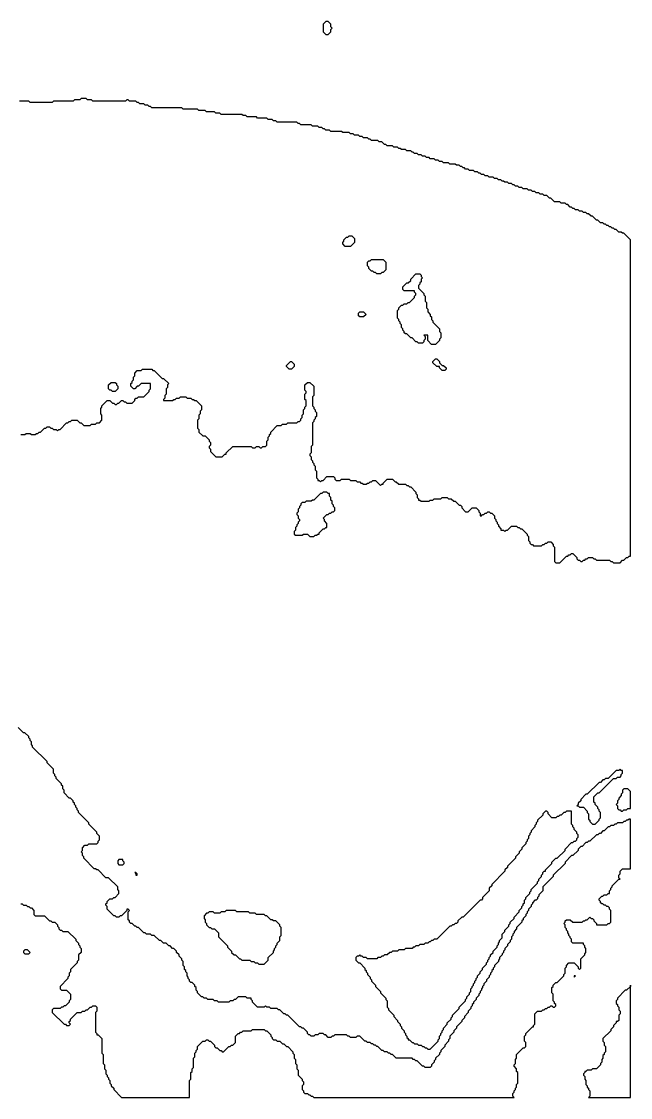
# Model space of a CAD drawing. Header units: millimetres. Extents: x 0 to 500, y 0 to 412.
# Drawn here: x 266.8 to 499.5, y 0.5 to 412 of the extents above; entities that cross this region are included whole.
import ezdxf

# ---------------------------------------------------------------- set-up
doc = ezdxf.new("R2010")
doc.units = ezdxf.units.MM

msp = doc.modelspace()

# ---------------------------------------------------------------- linework, layer by layer
for points in [[(383, 412), (382, 411), (382, 408), (383, 407), (384, 407), (385, 408), (385, 409), (385.5, 409.5), (385, 410), (385, 411), (384, 412)], [(391.5, 329.5), (392, 330), (393, 330), (394, 329), (394, 327.5), (392.5, 326), (390.5, 326), (389.5, 327), (389.5, 327.5), (390, 328), (390, 328.5), (391, 329.5)], [(400, 320.5), (400.5, 321), (405, 321), (406, 320), (406, 317), (405, 316), (404.5, 316), (404, 315.5), (402.5, 315.5), (402, 316), (401.5, 316), (401, 316.5), (400.5, 316.5), (399.5, 317.5), (399.5, 318), (399, 318.5), (399, 320), (399.5, 320.5)], [(417.5, 315.5), (419, 315.5), (419.5, 315), (419.5, 314.5), (420, 314), (419.5, 313.5), (419.5, 312.5), (419, 312), (419, 311.5), (418.5, 311), (418.5, 310), (420.5, 308), (420.5, 307.5), (421, 307), (421, 305), (421.5, 304.5), (421.5, 302.5), (422, 302), (422, 301), (423, 300), (423, 299.5), (423.5, 299), (423.5, 298), (424, 297.5), (424, 297), (426.5, 294.5), (426.5, 293.5), (427, 293), (427, 291), (426.5, 290.5), (426.5, 290), (425, 288.5), (423.5, 288.5), (422, 290), (422, 292), (420.5, 292), (421, 291.5), (421, 290.5), (420.5, 290), (420.5, 289.5), (420, 289), (418.5, 289), (418, 289.5), (417.5, 289.5), (416, 291), (415.5, 291), (414, 292.5), (413.5, 292.5), (413, 293), (413, 293.5), (412.5, 294), (412.5, 294.5), (412, 295), (412, 296), (411.5, 296.5), (411.5, 297), (411, 297.5), (411, 298), (410.5, 298.5), (410.5, 301.5), (411, 302), (411, 302.5), (412, 303.5), (412.5, 303.5), (413, 304), (414, 304), (414.5, 304.5), (415, 304.5), (417, 306.5), (417, 307), (417.5, 307.5), (417.5, 308), (417, 308.5), (417, 309), (413, 309), (412.5, 309.5), (412.5, 310.5), (414, 312), (414.5, 312), (415.5, 313), (415.5, 313.5)], [(395.5, 300.5), (396, 301), (397.5, 301), (398.5, 300), (397.5, 299), (396, 299), (395.5, 299.5)], [(369.5, 282), (370, 282), (371, 281), (371, 280), (370, 279), (369, 279), (368, 280), (368, 280.5)], [(425, 283), (425.5, 283), (426.5, 282), (426.5, 281.5), (427.5, 280.5), (428, 280.5), (429, 279.5), (429, 279), (428.5, 278.5), (427.5, 278.5), (426.5, 279.5), (426.5, 280), (425.5, 280), (424, 281.5), (424, 282)], [(301, 274), (302.5, 274), (303, 273.5), (303, 273), (303.5, 272.5), (303.5, 271.5), (302.5, 270.5), (301.5, 270.5), (301, 271), (300.5, 271), (300, 271.5), (300, 273)], [(382, 232), (381.5, 231.5), (381, 231.5), (378.5, 229), (378, 229), (377.5, 228.5), (375.5, 228.5), (375, 228), (374, 228), (373.5, 227.5), (373.5, 227), (373, 226.5), (373, 226), (372.5, 225.5), (372.5, 224.5), (372, 224), (372, 223.5), (372.5, 223), (372.5, 222), (373, 221.5), (373, 221), (372.5, 220.5), (372.5, 220), (372, 219.5), (372, 219), (371.5, 218.5), (371.5, 217.5), (371, 217), (371, 216), (371.5, 215.5), (374, 215.5), (374.5, 216), (376, 216), (377, 215), (378.5, 215), (379, 215.5), (379.5, 215.5), (380, 216), (380.5, 216), (380.5, 216.5), (382, 218), (382.5, 218), (383, 218.5), (383.5, 218.5), (383.5, 220), (382.5, 221), (382.5, 221.5), (382, 222), (383.5, 223.5), (384, 223.5), (384.5, 224), (385, 224), (385.5, 224.5), (386, 224.5), (386.5, 225), (386.5, 226), (386, 226.5), (386, 227), (385.5, 227.5), (385.5, 228.5), (385, 229), (385, 230), (384.5, 230.5), (384.5, 231.5), (384, 231.5), (383.5, 232)], [(495.5, 126), (495, 125.5), (494, 125.5), (491, 122.5), (490, 122.5), (489.5, 122), (489, 122), (488, 121), (487.5, 121), (483, 116.5), (482.5, 116.5), (480.5, 114.5), (480.5, 114), (479.5, 113), (479.5, 112.5), (479, 112), (479.5, 112), (480, 111.5), (481.5, 111.5), (483, 110), (483, 109.5), (483.5, 109), (483.5, 107), (484, 106.5), (484, 106), (485, 105), (486, 105), (487.5, 106.5), (487.5, 107), (488, 107.5), (488, 109.5), (487.5, 110), (487.5, 110.5), (487, 111), (487, 111.5), (486, 112.5), (486, 113), (485.5, 113.5), (485.5, 115.5), (487, 117), (487.5, 117), (493, 122.5), (494, 122.5), (494.5, 123), (495.5, 123), (496, 123.5), (496, 124), (496.5, 124.5), (496.5, 125.5), (496, 125.5)], [(497, 118.5), (496.5, 118), (496.5, 117), (496, 116.5), (496, 116), (495, 115), (495, 114.5), (494.5, 114), (494.5, 113), (494, 112.5), (494.5, 112), (494.5, 111), (495, 110.5), (495.5, 110.5), (496, 110), (496.5, 110), (497, 110.5), (498, 110.5), (498.5, 111), (499.5, 111), (499.5, 117.5), (498.5, 118.5)], [(467, 110), (466, 109), (466, 108.5), (464, 106.5), (464, 106), (463.5, 105.5), (463.5, 105), (463, 104.5), (463, 104), (461.5, 102.5), (461.5, 102), (461, 101.5), (461, 101), (460.5, 100.5), (460.5, 99.5), (460, 99), (460, 98.5), (459.5, 98), (459.5, 97.5), (458, 96), (458, 95.5), (457, 94.5), (457, 94), (455.5, 92.5), (455.5, 92), (452.5, 89), (452.5, 88.5), (451.5, 87.5), (451.5, 87), (446.5, 82), (446.5, 81.5), (445.5, 80.5), (445.5, 79.5), (443, 77), (443, 76.5), (442.5, 76), (442, 76), (435.5, 69.5), (435, 69.5), (433.5, 68), (433.5, 67.5), (433, 67), (432.5, 67), (432, 66.5), (431.5, 66.5), (431, 66), (430.5, 66), (425.5, 61), (424.5, 61), (424, 60.5), (423.5, 60.5), (423, 60), (422.5, 60), (422, 59.5), (421, 59.5), (420.5, 59), (419, 59), (418.5, 58.5), (417.5, 58.5), (417, 58), (416.5, 58), (416, 57.5), (413.5, 57.5), (413, 57), (411, 57), (410.5, 56.5), (408.5, 56.5), (408, 56), (407.5, 56), (406.5, 55), (405.5, 55), (405, 54.5), (404.5, 54.5), (404, 54), (403, 54), (402.5, 53.5), (399, 53.5), (398.5, 54), (397.5, 54), (397, 54.5), (396.5, 54.5), (396, 55), (395.5, 54.5), (395, 54.5), (394.5, 54), (394.5, 53), (395.5, 52), (396, 52), (398, 50), (398, 49.5), (398.5, 49), (398.5, 48.5), (399, 48), (399, 47.5), (400, 46.5), (400, 46), (400.5, 45.5), (400.5, 45), (402, 43.5), (402, 43), (404, 41), (404, 40.5), (406, 38.5), (406, 38), (406.5, 37.5), (406.5, 35), (407, 34.5), (407, 34), (409, 32), (409, 31.5), (410.5, 30), (410.5, 29.5), (411.5, 28.5), (411.5, 28), (412, 27.5), (412, 27), (413, 26), (413, 25.5), (413.5, 25), (413.5, 24.5), (414, 24), (414, 23.5), (414.5, 23), (414.5, 22.5), (415, 22.5), (416, 21.5), (416.5, 21.5), (417, 21), (418, 21), (418.5, 20.5), (419.5, 20.5), (420, 20), (420.5, 20), (421, 19.5), (421.5, 19.5), (422, 19), (423, 19), (426, 22), (426, 22.5), (426.5, 23), (426.5, 24), (427, 24.5), (427, 25), (427.5, 25.5), (427.5, 26), (428, 26.5), (428, 27), (429.5, 28.5), (429.5, 29), (431, 30.5), (431, 31), (431.5, 31.5), (431.5, 32), (434, 34.5), (434, 35), (436.5, 37.5), (436.5, 38), (437, 38.5), (437, 39), (438, 40), (438, 40.5), (438.5, 41), (438.5, 42), (439, 42.5), (439, 43), (439.5, 43.5), (439.5, 44), (440, 44.5), (440, 45), (440.5, 45.5), (440.5, 46), (441, 46.5), (441, 47), (442, 48), (442, 48.5), (443, 49.5), (443, 50), (444.5, 51.5), (444.5, 52), (445, 52.5), (445, 53), (445.5, 53.5), (445.5, 54), (446, 54.5), (446, 55), (447, 56), (447, 56.5), (448.5, 58), (448.5, 58.5), (449, 59), (449, 59.5), (449.5, 60), (449.5, 60.5), (450.5, 61.5), (450.5, 63), (451.5, 64), (451.5, 64.5), (453, 66), (453, 66.5), (453.5, 67), (453.5, 67.5), (455, 69), (455, 69.5), (457, 71.5), (457, 72), (458, 73), (458, 73.5), (458.5, 74), (458.5, 74.5), (459, 75), (459, 76), (459.5, 76.5), (459.5, 77), (461, 78.5), (461, 79), (461.5, 79.5), (461.5, 80), (464, 82.5), (464, 83), (464.5, 83.5), (464.5, 84), (465.5, 85), (465.5, 85.5), (466, 86), (466, 86.5), (466.5, 87), (467, 87), (467, 87.5), (469.5, 90), (469.5, 90.5), (471, 92), (471.5, 92), (474.5, 95), (474.5, 95.5), (477, 98), (477.5, 98), (478, 98.5), (478.5, 98.5), (479, 99), (479, 99.5), (479.5, 100), (479.5, 101), (479, 101.5), (479, 102), (478, 103), (478, 103.5), (477.5, 104), (477.5, 104.5), (477, 105), (477, 110), (475, 110), (474.5, 109.5), (474, 109.5), (473, 108.5), (472.5, 108.5), (472, 108), (471.5, 108), (471, 107.5), (469.5, 107.5), (468, 109), (468, 109.5), (467.5, 110)], [(304, 91.5), (303.5, 91), (303.5, 90), (304, 89.5), (305.5, 89.5), (306, 90), (306, 90.5), (305.5, 91), (305.5, 91.5)], [(310, 86.5), (310.5, 86), (310.5, 85.5), (311, 85.5), (311, 86), (310.5, 86.5)], [(345, 72), (344.5, 71.5), (343, 71.5), (342.5, 71), (340.5, 71), (340, 71.5), (338.5, 71.5), (338, 71), (337.5, 71), (336.5, 70), (336.5, 69), (337, 68.5), (337, 67.5), (337.5, 67), (337.5, 66.5), (338.5, 65.5), (339, 65.5), (339.5, 65), (340.5, 65), (342, 63.5), (342, 62), (345.5, 58.5), (345.5, 58), (347, 56.5), (347, 56), (348, 55), (348.5, 55), (350, 53.5), (350.5, 53.5), (351, 53), (354, 53), (354.5, 52.5), (355.5, 52.5), (356, 52), (357, 52), (357.5, 51.5), (359.5, 51.5), (361, 53), (361, 54), (363, 56), (363, 56.5), (363.5, 57), (363.5, 57.5), (364, 58), (364, 58.5), (364.5, 59), (364.5, 59.5), (365.5, 60.5), (365.5, 62), (366, 62.5), (366, 65.5), (365.5, 66), (365.5, 66.5), (364, 68), (363, 68), (362.5, 68.5), (362, 68.5), (360.5, 70), (360, 70), (359.5, 70.5), (356.5, 70.5), (356, 71), (354, 71), (353.5, 71.5), (349, 71.5), (348.5, 72)], [(268, 57), (267.5, 56.5), (267.5, 56), (268, 55.5), (269.5, 55.5), (270, 56), (269, 57)], [(478, 47), (478, 46.5), (478.5, 47)], [(499.5, 43.5), (499.5, 43), (498, 41.5), (497.5, 41.5), (494.5, 38.5), (494.5, 38), (494, 37.5), (494, 36.5), (494.5, 36), (494.5, 35.5), (495, 35), (495, 34), (495.5, 33.5), (495.5, 32.5), (495, 32), (495, 30), (494.5, 29.5), (494, 29.5), (494, 29), (493, 28), (493, 27.5), (492, 26.5), (492, 26), (489, 23), (489, 22), (489.5, 21.5), (489.5, 20.5), (490, 20), (490, 18), (489.5, 17.5), (489.5, 17), (489, 16.5), (489, 15.5), (488.5, 15), (488.5, 14), (488, 13.5), (488, 13), (486.5, 11.5), (485, 11.5), (484.5, 11), (483, 11), (482.5, 10.5), (482, 10.5), (482, 10), (481.5, 9.5), (481.5, 9), (482, 8.5), (482, 7.5), (482.5, 7), (482.5, 5.5), (483, 5), (483, 4.5), (483.5, 4), (483.5, 3.5), (484, 3), (484, 1), (483.5, 0.5), (499.5, 0.5)]]:
    msp.add_lwpolyline(points, close=True)
for points in [[(266.5, 254), (268, 254), (268.5, 254.5), (270, 254.5), (270.5, 254), (272, 254), (272.5, 254.5), (273, 254.5), (273.5, 255), (274, 255), (275.5, 256.5), (276, 256.5), (276.5, 257), (277.5, 257), (278, 256.5), (278.5, 256.5), (279, 256), (280, 256), (280.5, 255.5), (281, 256), (281.5, 256), (284, 258.5), (284.5, 258.5), (285, 259), (285.5, 259), (286, 259.5), (288, 259.5), (289, 258.5), (289.5, 258.5), (290.5, 257.5), (293, 257.5), (293.5, 258), (295, 258), (295.5, 258.5), (296.5, 258.5), (297.5, 259.5), (297.5, 261.5), (297, 262), (297, 264), (297.5, 264.5), (297.5, 265), (299.5, 267), (300.5, 267), (301.5, 266), (302, 266), (302.5, 265.5), (303, 265.5), (303.5, 266), (304, 266), (305, 267), (305.5, 267), (306, 266.5), (306.5, 266.5), (307, 266), (309, 266), (310, 267), (310, 267.5), (310.5, 268), (311, 268), (311.5, 268.5), (313.5, 268.5), (315.5, 270.5), (315.5, 271), (316, 271.5), (316, 273.5), (312.5, 273.5), (311.5, 272.5), (311, 272.5), (310, 271.5), (309.5, 271.5), (308.5, 272.5), (308.5, 273.5), (309, 274), (309, 274.5), (309.5, 275), (309.5, 276), (310, 276.5), (310, 277.5), (311, 278.5), (312.5, 278.5), (313, 279), (316.5, 279), (317, 278.5), (317.5, 278.5), (320.5, 275.5), (321, 275.5), (323, 273.5), (322.5, 273), (322.5, 272), (322, 271.5), (322, 269.5), (321.5, 269), (321.5, 268), (321, 267.5), (321, 267), (324.5, 267), (325, 267.5), (325.5, 267.5), (326, 268), (327, 268), (327.5, 268.5), (329.5, 268.5), (330, 268), (331.5, 268), (332, 267.5), (332.5, 267.5), (333, 267), (333.5, 267), (335.5, 265), (335.5, 263.5), (335, 263), (335, 262), (334.5, 261.5), (334.5, 260), (334, 259.5), (334, 256.5), (334.5, 256), (334.5, 255), (336, 253.5), (337, 253.5), (338.5, 252), (338.5, 251.5), (339, 251), (339, 250), (338.5, 249.5), (338.5, 249), (339, 248.5), (339, 247.5), (341, 245.5), (343.5, 245.5), (344.5, 246.5), (345, 246.5), (345, 247), (347.5, 249.5), (354.5, 249.5), (355, 249), (356, 249), (356.5, 249.5), (357.5, 249.5), (358, 249), (358.5, 249), (359, 249.5), (360, 249.5), (360.5, 250), (360.5, 251.5), (361, 252), (361, 253), (361.5, 253.5), (361.5, 254), (362, 254.5), (362, 255), (364.5, 257.5), (366, 257.5), (366.5, 258), (368, 258), (368.5, 258.5), (372, 258.5), (372.5, 259), (373, 259), (373.5, 259.5), (373.5, 260), (374, 260.5), (374, 261.5), (374.5, 262), (374.5, 263.5), (375, 264), (375, 264.5), (375.5, 265), (375.5, 267), (375, 267.5), (375, 269.5), (375.5, 270), (375.5, 270.5), (375, 271), (375, 273), (376, 274), (377, 274), (378.5, 272.5), (378.5, 269), (378, 268.5), (378, 265), (378.5, 264.5), (378.5, 264), (379, 263.5), (379, 263), (379.5, 262.5), (379.5, 261), (379, 260.5), (379, 260), (378.5, 259.5), (378.5, 259), (378, 258.5), (378, 250), (377.5, 249.5), (377.5, 247), (377, 246.5), (377, 246), (377.5, 245.5), (377.5, 244.5), (378, 244), (378, 243.5), (378.5, 243), (378.5, 242.5), (379, 242), (379, 240.5), (379.5, 240), (379.5, 237.5), (380, 237), (380, 236.5), (380.5, 236.5), (381, 236), (381.5, 236.5), (382, 236.5), (383.5, 238), (386, 238), (386.5, 237.5), (386.5, 237), (387, 236.5), (388.5, 236.5), (389, 237), (392, 237), (392.5, 236.5), (394.5, 236.5), (395, 236), (396, 236), (396.5, 235.5), (397, 235.5), (397.5, 235), (398.5, 235), (399, 235.5), (399.5, 235.5), (400, 236), (400.5, 236), (401, 236.5), (402, 236.5), (404, 234.5), (404.5, 235), (405, 235), (405, 235.5), (406.5, 237), (408.5, 237), (409.5, 236), (410, 236), (411, 235), (413.5, 235), (414, 234.5), (414.5, 234.5), (415, 234), (415.5, 234), (417.5, 232), (417.5, 231.5), (418, 231), (418, 230), (418.5, 229.5), (418.5, 229), (419, 229), (419.5, 228.5), (422.5, 228.5), (423, 229), (424, 229), (424.5, 229.5), (427, 229.5), (427.5, 230), (429.5, 230), (430, 229.5), (431, 229.5), (432, 228.5), (432.5, 228.5), (434, 227), (434.5, 227), (435, 226.5), (435, 226), (436.5, 224.5), (437.5, 224.5), (439, 226), (440.5, 226), (441.5, 225), (441.5, 224.5), (442, 224), (442, 223), (442.5, 223), (443, 223.5), (443.5, 223.5), (444, 224), (444.5, 224), (445, 224.5), (445.5, 224.5), (446, 224), (446.5, 224), (447.5, 223), (447.5, 222), (448, 221.5), (448, 221), (448.5, 220.5), (448.5, 220), (449, 219.5), (449, 219), (450, 218), (450, 217.5), (451, 217.5), (451.5, 217), (452, 217.5), (452.5, 217.5), (454, 219), (456, 219), (456.5, 218.5), (457, 218.5), (457.5, 218), (458, 218), (460, 216), (460, 215.5), (460.5, 215), (460.5, 213.5), (461, 213), (461, 212.5), (461.5, 212), (462, 212), (462.5, 211.5), (465.5, 211.5), (466, 212), (466.5, 212), (467, 212.5), (467.5, 212.5), (468, 213), (469, 213), (470, 212), (470, 211.5), (470.5, 211), (470.5, 205.5), (471, 205), (472.5, 205), (475, 207.5), (475.5, 207.5), (476, 208), (476.5, 208), (477, 208.5), (477.5, 208.5), (479, 207), (479, 206.5), (479.5, 206), (480, 206), (480.5, 205.5), (481, 205.5), (481.5, 206), (482, 206), (482.5, 206.5), (483, 206.5), (483.5, 207), (485, 207), (485.5, 206.5), (486, 206.5), (486.5, 206), (491.5, 206), (492, 205.5), (492.5, 205.5), (493, 205), (495.5, 205), (496.5, 206), (497, 206), (498, 207), (498.5, 207), (499, 207.5), (499.5, 207.5), (499.5, 328.5), (497, 331), (496.5, 331), (496, 331.5), (495, 331.5), (494, 332.5), (493.5, 332.5), (493, 333), (492.5, 333), (492, 333.5), (491.5, 333.5), (491, 334), (490.5, 334), (490, 334.5), (489.5, 334.5), (489, 335), (488, 335), (487, 336), (486.5, 336), (485, 337.5), (484.5, 337.5), (483.5, 338.5), (483, 338.5), (482.5, 339), (481.5, 339), (481, 339.5), (480, 339.5), (479.5, 340), (478.5, 340), (478, 340.5), (477.5, 340.5), (477, 341), (476.5, 341), (475.5, 342), (475, 342), (474.5, 342.5), (473, 342.5), (472.5, 343), (470.5, 343), (469, 344.5), (468.5, 344.5), (467.5, 345.5), (466.5, 345.5), (466, 346), (465, 346), (464.5, 346.5), (463.5, 346.5), (463, 347), (462, 347), (461.5, 347.5), (460.5, 347.5), (460, 348), (458.5, 348), (458, 348.5), (457, 348.5), (456.5, 349), (455.5, 349), (455, 349.5), (454.5, 349.5), (454, 350), (453, 350), (452.5, 350.5), (451.5, 350.5), (451, 351), (450.5, 351), (450, 351.5), (449, 351.5), (448.5, 352), (447.5, 352), (447, 352.5), (445.5, 352.5), (445, 353), (444, 353), (443.5, 353.5), (442.5, 353.5), (442, 354), (441.5, 354), (441, 354.5), (440, 354.5), (439.5, 355), (438, 355), (437.5, 355.5), (436.5, 355.5), (436, 356), (435.5, 356), (435, 356.5), (434.5, 356.5), (434, 357), (433, 357), (432.5, 357.5), (430.5, 357.5), (430, 358), (428, 358), (427.5, 358.5), (426.5, 358.5), (426, 359), (425, 359), (424.5, 359.5), (423, 359.5), (422.5, 360), (421.5, 360), (421, 360.5), (420, 360.5), (419.5, 361), (418.5, 361), (418, 361.5), (417, 361.5), (416.5, 362), (416, 362), (415.5, 362.5), (414, 362.5), (413.5, 363), (412, 363), (411.5, 363.5), (411, 363.5), (410.5, 364), (409, 364), (408.5, 364.5), (406.5, 364.5), (406, 365), (405.5, 365), (404.5, 366), (403.5, 366), (403, 366.5), (400.5, 366.5), (400, 367), (399.5, 367), (399, 367.5), (397.5, 367.5), (397, 368), (396, 368), (395.5, 368.5), (394, 368.5), (393.5, 369), (392.5, 369), (392, 369.5), (389.5, 369.5), (389, 370), (385, 370), (384.5, 370.5), (383, 370.5), (382.5, 371), (382, 371), (381.5, 371.5), (380.5, 371.5), (380, 372), (378, 372), (377.5, 372.5), (373.5, 372.5), (373, 373), (372.5, 373), (372, 373.5), (364.5, 373.5), (364, 374), (363, 374), (362.5, 374.5), (361, 374.5), (360.5, 375), (357, 375), (356.5, 375.5), (353, 375.5), (352.5, 376), (351.5, 376), (351, 376.5), (343, 376.5), (342.5, 377), (341, 377), (340.5, 377.5), (337.5, 377.5), (337, 378), (334.5, 378), (334, 378.5), (328.5, 378.5), (328, 379), (316.5, 379), (316, 379.5), (315.5, 379.5), (315, 380), (314, 380), (313.5, 380.5), (312, 380.5), (311.5, 381), (311, 381), (310.5, 381.5), (308, 381.5), (307.5, 382), (307, 382), (306.5, 381.5), (294, 381.5), (293.5, 382), (292, 382), (291.5, 382.5), (289.5, 382.5), (289, 382), (287, 382), (286.5, 381.5), (279, 381.5), (278.5, 381), (270, 381), (269.5, 381.5), (266, 381.5)], [(266.5, 74.5), (267, 74.5), (267.5, 74), (268.5, 74), (269, 73.5), (269.5, 73.5), (270, 73), (270.5, 73), (271.5, 72), (271.5, 70.5), (272, 70), (275.5, 70), (277.5, 68), (278, 68), (278.5, 67.5), (279.5, 67.5), (280.5, 66.5), (280.5, 66), (281, 65.5), (281, 65), (281.5, 64.5), (282, 64.5), (282.5, 64), (284.5, 64), (287.5, 61), (287.5, 60.5), (288.5, 59.5), (288.5, 59), (289, 58.5), (289, 58), (289.5, 57.5), (289.5, 56), (288.5, 55), (288.5, 53), (288, 52.5), (288, 52), (285.5, 49.5), (285.5, 48.5), (285, 48), (285, 47), (284.5, 46.5), (284.5, 46), (281.5, 43), (281.5, 42), (282, 41.5), (284, 41.5), (285.5, 40), (285.5, 38), (285, 37.5), (285, 37), (283.5, 35.5), (283, 35.5), (282.5, 35), (282, 35), (281.5, 34.5), (279, 34.5), (278.5, 34), (278.5, 33), (283, 28.5), (283.5, 28.5), (284, 28), (285, 28), (285.5, 28.5), (285, 29), (285, 29.5), (285.5, 30), (285.5, 30.5), (288, 33), (289.5, 33), (290, 33.5), (291, 33.5), (291.5, 34), (292, 34), (293, 35), (293.5, 35), (294, 35.5), (295, 35.5), (295.5, 35), (295.5, 33.5), (295, 33), (295, 25.5), (295.5, 25), (295.5, 24.5), (296, 24.5), (297.5, 23), (297.5, 17.5), (298, 17), (298, 13.5), (298.5, 13), (298.5, 11.5), (299, 11), (299, 9.5), (299.5, 9), (299.5, 8.5), (300, 8), (300, 7.5), (300.5, 7), (300.5, 6), (301, 5.5), (301, 5), (302, 4), (302, 3.5), (305, 0.5), (331, 0.5), (331, 7), (331.5, 7.5), (331.5, 10), (332, 10.5), (332, 11.5), (332.5, 12), (332.5, 15.5), (333, 16), (333, 17.5), (333.5, 18), (333.5, 18.5), (334, 19), (334, 20), (336, 22), (337, 22), (337.5, 22.5), (338, 22.5), (338.5, 22), (339, 22), (340.5, 20.5), (340.5, 20), (341, 19.5), (341.5, 19.5), (342.5, 18.5), (343, 18.5), (343.5, 18), (344, 18), (346, 20), (346.5, 20), (347, 20.5), (347.5, 20.5), (348.5, 21.5), (348.5, 24), (349.5, 25), (350, 25), (350.5, 25.5), (351, 25.5), (351.5, 26), (354.5, 26), (355, 26.5), (359.5, 26.5), (360, 26), (360.5, 26), (362, 24.5), (362, 24), (362.5, 23.5), (362.5, 23), (363, 22.5), (364, 22.5), (364.5, 22), (365.5, 22), (366.5, 21), (367, 21), (368, 20), (368.5, 20), (370.5, 18), (370.5, 17.5), (371, 17), (371, 15.5), (371.5, 15), (371.5, 13.5), (372, 13), (372, 11.5), (372.5, 11), (372.5, 9), (374, 7.5), (374, 7), (374.5, 6.5), (374.5, 5.5), (374, 5), (374, 3.5), (374.5, 3), (374.5, 2.5), (375, 2), (376, 2), (376.5, 1.5), (377, 1.5), (377.5, 1), (378, 1), (378.5, 0.5), (455, 0.5), (454.5, 1), (454.5, 2), (455, 2.5), (455, 3), (455.5, 3.5), (455.5, 4), (456, 4.5), (456, 5.5), (456.5, 6), (456.5, 10), (456, 10.5), (456, 11.5), (455, 12.5), (455, 13), (455.5, 13.5), (455.5, 15), (456, 15.5), (456, 17), (458.5, 19.5), (459, 19.5), (459.5, 20), (459.5, 21.5), (459, 22), (459, 24), (459.5, 24.5), (459.5, 25), (462, 27.5), (462.5, 27.5), (462.5, 28), (463, 28.5), (463, 32.5), (464, 33.5), (465.5, 33.5), (466, 34), (466.5, 34), (467, 34.5), (467.5, 34.5), (468, 35), (468.5, 35), (469, 35.5), (469.5, 35.5), (470, 35), (470.5, 35), (471, 35.5), (471, 36), (470.5, 36.5), (470.5, 37), (470, 37.5), (470, 40), (469.5, 40.5), (469.5, 42.5), (470, 43), (470, 43.5), (471, 44.5), (471.5, 44.5), (474, 47), (474, 47.5), (474.5, 48), (474.5, 50), (475, 50.5), (475, 51), (476, 52), (478, 52), (479.5, 50.5), (479.5, 50), (480, 49.5), (480.5, 50), (480.5, 53.5), (482, 55), (482, 55.5), (482.5, 56), (482.5, 57.5), (482, 58), (482, 58.5), (481.5, 59), (481.5, 59.5), (477.5, 59.5), (477, 60), (477, 61), (476.5, 61.5), (476.5, 62), (476, 62.5), (476, 63), (475.5, 63.5), (475.5, 64), (475, 64.5), (475, 65), (474.5, 65.5), (474.5, 66.5), (474, 67), (474.5, 67.5), (474.5, 68), (475, 68.5), (476.5, 68.5), (477.5, 67.5), (481, 67.5), (481.5, 68), (482, 68), (482.5, 68.5), (483, 68.5), (484, 69.5), (484.5, 69), (485, 69), (485.5, 68.5), (485.5, 68), (486.5, 67), (486.5, 66.5), (490.5, 66.5), (491, 67), (491.5, 67), (492, 67.5), (492, 72), (491.5, 72.5), (491.5, 73), (491, 73.5), (490.5, 73.5), (490, 74), (489.5, 74), (489, 74.5), (488.5, 74.5), (488, 75), (488, 75.5), (487.5, 76), (487.5, 76.5), (488.5, 77.5), (489, 77.5), (489.5, 78), (490.5, 78), (491, 78.5), (491.5, 78.5), (491.5, 79.5), (492, 80), (492, 80.5), (492.5, 81), (492.5, 81.5), (495, 84), (495.5, 84), (495, 84.5), (495, 85.5), (495.5, 86), (495.5, 87), (496.5, 88), (499.5, 88), (499.5, 107), (499, 107), (498.5, 106.5), (498, 106.5), (497.5, 106), (497, 106), (496.5, 105.5), (494.5, 105.5), (494, 105), (493.5, 105), (493, 104.5), (492, 104.5), (491.5, 104), (491, 104), (489.5, 102.5), (489, 102.5), (488, 101.5), (487.5, 101.5), (487, 101), (486.5, 101), (484, 98.5), (483.5, 98.5), (483, 98), (482.5, 98), (481, 96.5), (480.5, 96.5), (479.5, 95.5), (479.5, 95), (477.5, 93), (477, 93), (474.5, 90.5), (474.5, 90), (470, 85.5), (470, 85), (466, 81), (466, 79.5), (464.5, 78), (464.5, 77.5), (464, 77), (464, 76.5), (463.5, 76), (463, 76), (462, 75), (462, 74.5), (461.5, 74), (461.5, 73.5), (460.5, 72.5), (460.5, 72), (460, 71.5), (460, 71), (459.5, 70.5), (459.5, 70), (458.5, 69), (458.5, 68.5), (458, 68), (458, 67.5), (456, 65.5), (456, 65), (455, 64), (455, 63.5), (454.5, 63), (454.5, 62.5), (454, 62), (454, 61), (453.5, 60.5), (453.5, 60), (452.5, 59), (452.5, 58.5), (451.5, 57.5), (451.5, 57), (451, 56.5), (451, 56), (450.5, 55.5), (450.5, 55), (449.5, 54), (449.5, 53.5), (449, 53), (449, 52.5), (447.5, 51), (447.5, 50.5), (447, 50), (447, 49.5), (446.5, 49), (446.5, 48.5), (446, 48), (446, 47.5), (445.5, 47), (445.5, 46.5), (444.5, 45.5), (444.5, 45), (443.5, 44), (443.5, 43.5), (443, 43), (443, 42.5), (442.5, 42), (442.5, 41.5), (442, 41), (442, 40.5), (441.5, 40), (441.5, 39.5), (440.5, 38.5), (440.5, 38), (439.5, 37), (439.5, 36.5), (439, 36), (439, 35.5), (438.5, 35), (438.5, 34.5), (437.5, 33.5), (437.5, 33), (436, 31.5), (436, 31), (435, 30), (435, 29.5), (433, 27.5), (433, 27), (432, 26), (432, 25.5), (430.5, 24), (430.5, 23), (430, 22.5), (430, 22), (428.5, 20.5), (428.5, 20), (427, 18.5), (427, 18), (426.5, 17.5), (426.5, 17), (425, 15.5), (425, 15), (424.5, 14.5), (424.5, 14), (423.5, 13), (423.5, 12.5), (423, 12), (421, 12), (420.5, 12.5), (420, 12.5), (418, 14.5), (417.5, 14.5), (417, 15), (416.5, 15), (416, 15.5), (410, 15.5), (408.5, 17), (408, 17), (407.5, 17.5), (407, 17.5), (406.5, 18), (405.5, 18), (405, 18.5), (404.5, 18.5), (403, 20), (402.5, 20), (402, 20.5), (401.5, 20.5), (401, 21), (400.5, 21), (400, 21.5), (399, 21.5), (398.5, 22), (398, 22), (396, 24), (395, 24), (394.5, 23.5), (392.5, 23.5), (392, 24), (391.5, 24), (391, 24.5), (386.5, 24.5), (386, 24), (385.5, 24), (385, 23.5), (384, 23.5), (383, 24.5), (382.5, 24.5), (382, 25), (380.5, 25), (380, 24.5), (379, 24.5), (378.5, 24), (377.5, 24), (377, 24.5), (376.5, 24.5), (376, 25), (376, 25.5), (374.5, 27), (374, 27), (373.5, 27.5), (373, 27.5), (368.5, 32), (368, 32), (367.5, 32.5), (367, 32.5), (365.5, 34), (365, 34), (364.5, 34.5), (362, 34.5), (361.5, 35), (360.5, 35), (360, 35.5), (359.5, 35), (357, 35), (355, 37), (355, 37.5), (354.5, 38), (354.5, 38.5), (353, 38.5), (352.5, 39), (349.5, 39), (348.5, 38), (348, 38), (347.5, 37.5), (346.5, 37.5), (346, 37), (342, 37), (341.5, 37.5), (340.5, 37.5), (340, 38), (338, 38), (337.5, 38.5), (336.5, 38.5), (336, 39), (335.5, 39), (334, 40.5), (334, 41), (333.5, 41.5), (333.5, 42.5), (333, 43), (333, 43.5), (332, 44.5), (331.5, 44.5), (331, 45), (331, 45.5), (330.5, 46), (330.5, 46.5), (330, 47), (330, 48), (329.5, 48.5), (329.5, 49), (329, 49.5), (329, 50.5), (328.5, 51), (328.5, 52.5), (328, 53), (328, 53.5), (327, 54.5), (327, 55), (326, 56), (326, 56.5), (325, 57.5), (324.5, 57.5), (323.5, 58.5), (323, 58.5), (322, 59.5), (321, 59.5), (320, 60.5), (319.5, 60.5), (317.5, 62.5), (316.5, 62.5), (316, 63), (314.5, 63), (314, 63.5), (313.5, 63.5), (311.5, 65.5), (311, 65.5), (310.5, 66), (310, 66), (309, 67), (308.5, 67), (308, 67.5), (308, 68), (307.5, 68.5), (307.5, 71.5), (308, 72), (307.5, 72.5), (307, 72.5), (307, 72), (305, 70), (304.5, 70), (304, 69.5), (303, 69.5), (302.5, 70), (302, 70), (299.5, 72.5), (299.5, 73.5), (299, 74), (299, 74.5), (299.5, 75), (299.5, 75.5), (300.5, 76.5), (301.5, 76.5), (302, 77), (302.5, 77), (304, 78.5), (304, 79.5), (303.5, 80), (303.5, 81), (300, 84.5), (299, 84.5), (296, 87.5), (295.5, 87.5), (295, 88), (294.5, 88), (290.5, 92), (290.5, 92.5), (290, 93), (290, 94), (289.5, 94.5), (290, 95), (290, 96), (291, 97), (292, 97), (292.5, 97.5), (295.5, 97.5), (296, 98), (296, 98.5), (296.5, 99), (296.5, 100.5), (295.5, 101.5), (295.5, 102), (292.5, 105), (292.5, 105.5), (288.5, 109.5), (288.5, 110), (288, 110.5), (288, 111), (287.5, 111.5), (287.5, 112), (287, 112.5), (287, 113), (286.5, 113.5), (286.5, 114), (285.5, 115), (285, 115), (283, 117), (283, 118), (282.5, 118.5), (282.5, 119.5), (282, 120), (282, 120.5), (280, 122.5), (280, 123), (279.5, 123.5), (279.5, 124), (279, 124.5), (279, 126), (276.5, 128.5), (276.5, 129), (271, 134.5), (271, 135), (270.5, 135.5), (270.5, 136.5), (270, 137), (270, 137.5), (269.5, 138), (269.5, 138.5), (268, 140), (267.5, 140), (265.5, 142)]]:
    msp.add_lwpolyline(points)

doc.saveas('drawing.dxf')
